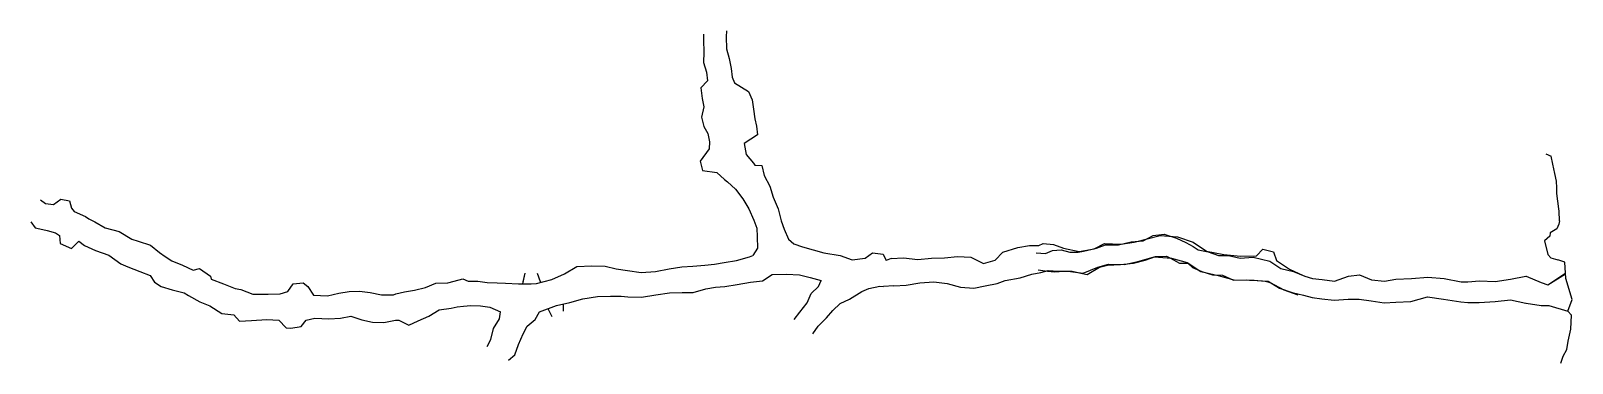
# Model space of a CAD drawing. Extents: x 9075 to 12914, y 9299 to 10364.
# Drawn here: x 11100.6 to 11422, y 9705.2 to 9774.4 of the extents above; entities that cross this region are included whole.
import ezdxf

# ---------------------------------------------------------------- set-up
doc = ezdxf.new("R2010")
doc.units = 0
doc.header["$MEASUREMENT"] = 0
for name, color, linetype in [('F-440-7134-E-SCR', 30, 'CONTINUOUS'), ('F-440-7138-W-SCR', 30, 'CONTINUOUS'), ('XC-440-7306-NE-SCR', 30, 'CONTINUOUS')]:
    doc.layers.add(name, color=color, linetype=linetype)

msp = doc.modelspace()

# ---------------------------------------------------------------- linework, layer by layer
at = {"layer": 'F-440-7134-E-SCR'}
for points in [[(11416.497, 9748.751, -394.825), (11417.591, 9748.289, -394.977)], [(11416.497, 9748.751, -398.425), (11417.591, 9748.289, -398.677)], [(11419.233, 9737.313, -398.524), (11418.788, 9740.481, -398.597), (11418.82, 9741.697, -398.524), (11418.724, 9743.097, -398.556), (11418.403, 9744.667, -398.593), (11417.927, 9746.619, -398.638), (11417.591, 9748.289, -398.677)], [(11419.233, 9737.313, -394.524), (11418.788, 9740.481, -394.597), (11418.82, 9741.697, -394.724), (11418.724, 9743.097, -394.656), (11418.403, 9744.667, -394.693), (11417.927, 9746.619, -395.038), (11417.591, 9748.289, -394.977)], [(11419.353, 9734.81, -398.48), (11419.257, 9736.817, -398.511), (11419.233, 9737.313, -398.524)], [(11419.353, 9734.81, -394.98), (11419.257, 9736.817, -394.811), (11419.233, 9737.313, -394.524)], [(11419.353, 9734.81, -398.48), (11419.179, 9734.105, -398.502), (11418.809, 9733.144, -398.579), (11417.408, 9732.341, -398.564), (11417.307, 9731.621, -398.546), (11416.23, 9730.662, -398.526), (11416.931, 9727.832, -398.452), (11417.537, 9727.11, -398.432), (11419.007, 9726.711, -398.417)], [(11419.353, 9734.81, -394.98), (11419.179, 9734.105, -395.002), (11418.809, 9733.144, -395.079), (11417.408, 9732.341, -395.064), (11417.307, 9731.621, -395.046), (11416.23, 9730.662, -395.026), (11416.931, 9727.832, -394.952), (11417.537, 9727.11, -394.932), (11419.007, 9726.711, -394.417)], [(11420.63, 9722.819, -398.392), (11420.434, 9726.176, -398.444), (11419.007, 9726.711, -398.417)], [(11420.63, 9722.819, -394.792), (11420.434, 9726.176, -394.644), (11419.007, 9726.711, -394.417)], [(11398.852, 9722.122, -393.677), (11400.227, 9722.085, -393.996), (11402.627, 9722.279, -394.059), (11405.926, 9722.172, -394.245), (11409.126, 9722.664, -394.028), (11412.326, 9723.257, -394.312), (11412.426, 9723.256, -394.314), (11415.522, 9721.949, -394.795)], [(11398.852, 9722.122, -397.677), (11400.227, 9722.085, -397.396), (11402.627, 9722.279, -397.559), (11405.926, 9722.172, -397.645), (11409.126, 9722.664, -397.828), (11412.326, 9723.257, -398.012), (11412.426, 9723.256, -398.014), (11415.522, 9721.949, -398.095)], [(11415.522, 9721.949, -394.795), (11416.941, 9721.461, -395.106), (11420.568, 9723.884, -394.745)], [(11415.522, 9721.949, -398.095), (11416.941, 9721.461, -398.306), (11420.602, 9723.794, -398.407)], [(11385.238, 9722.656, -398.049), (11388.463, 9722.812, -398.107), (11391.868, 9723.049, -397.93), (11395.263, 9722.787, -397.753), (11398.852, 9722.122, -397.677)], [(11385.238, 9722.656, -394.449), (11388.463, 9722.812, -394.307), (11391.868, 9723.049, -394.13), (11395.263, 9722.787, -393.753), (11398.852, 9722.122, -393.677)], [(11420.618, 9723.016, -398.263), (11420.581, 9723.009, -398.263)], [(11420.618, 9723.016, -394.066), (11420.581, 9723.009, -394.063)], [(11421.061, 9715.973, -398.094), (11421.986, 9718.397, -398.209), (11420.63, 9722.819, -398.392)], [(11421.061, 9715.973, -394.594), (11421.986, 9718.397, -394.409), (11420.63, 9722.819, -394.792)], [(11385.199, 9717.856, -398.049), (11388.375, 9718.012, -398.107), (11391.793, 9718.95, -397.93), (11395.185, 9718.488, -397.753), (11398.775, 9717.922, -397.677)], [(11385.199, 9717.856, -394.449), (11388.375, 9718.012, -394.307), (11391.793, 9718.95, -394.13), (11395.185, 9718.488, -393.753), (11398.775, 9717.922, -393.677)], [(11398.775, 9717.922, -393.677), (11400.217, 9717.785, -393.996), (11402.617, 9717.779, -394.059), (11405.916, 9717.972, -394.245), (11409.116, 9718.364, -394.028), (11412.313, 9717.657, -394.312), (11412.413, 9717.656, -394.314), (11415.511, 9717.149, -394.795)], [(11398.775, 9717.922, -397.677), (11400.217, 9717.785, -397.396), (11402.617, 9717.779, -397.559), (11405.916, 9717.972, -397.645), (11409.116, 9718.364, -397.828), (11412.313, 9717.657, -398.012), (11412.413, 9717.656, -398.014), (11415.511, 9717.149, -398.095)], [(11415.511, 9717.149, -398.095), (11417.114, 9717.165, -398.306), (11421.061, 9715.973, -398.094)], [(11415.511, 9717.149, -394.795), (11417.114, 9717.165, -395.106), (11421.061, 9715.973, -394.594)], [(11420.904, 9708.014, -398.553), (11421.152, 9709.702, -398.446), (11421.681, 9712.248, -398.335), (11421.88, 9715.169, -398.223), (11421.061, 9715.973, -398.094)], [(11420.904, 9708.014, -394.753), (11421.152, 9709.702, -394.546), (11421.681, 9712.248, -393.935), (11421.88, 9715.169, -394.923), (11421.061, 9715.973, -394.594)], [(11419.62, 9705.152, -395.182), (11419.62, 9705.152, -395.182), (11420.084, 9706.581, -395.338), (11420.904, 9708.014, -394.753)], [(11419.62, 9705.152, -398.782), (11419.62, 9705.152, -398.782), (11420.084, 9706.581, -398.738), (11420.904, 9708.014, -398.553)]]:
    msp.add_polyline3d(points, dxfattribs=at)
at = {"layer": 'F-440-7138-W-SCR'}
for points in [[(11102.559, 9739.204, -392.211), (11103.657, 9738.399, -391.038), (11105.323, 9738.218, -391.872), (11106.787, 9739.325, -392.091), (11108.597, 9738.973, -392.128), (11109.034, 9737.474, -392.249), (11109.607, 9736.788, -392.266), (11111.99, 9735.75, -392.42), (11112.644, 9735.247, -392.337), (11113.887, 9734.596, -392.066), (11116.059, 9733.323, -392.118), (11119.008, 9732.583, -391.581), (11121.598, 9731.019, -391.444)], [(11102.559, 9739.204, -396.011), (11103.657, 9738.399, -396.038), (11105.323, 9738.218, -395.972), (11106.787, 9739.325, -395.991), (11108.597, 9738.973, -396.128), (11109.034, 9737.474, -396.049), (11109.607, 9736.788, -396.066), (11111.99, 9735.75, -396.12), (11112.644, 9735.247, -396.137), (11113.887, 9734.596, -396.166), (11116.059, 9733.323, -396.218), (11119.008, 9732.583, -396.081), (11121.598, 9731.019, -396.044)], [(11100.562, 9734.62, -392.211), (11101.46, 9733.356, -391.038), (11103.046, 9732.992, -391.872), (11103.951, 9732.816, -392.091), (11105.681, 9732.281, -392.128), (11106.558, 9731.79, -392.249), (11106.692, 9730.095, -392.266), (11109.075, 9729.057, -392.42), (11110.607, 9730.571, -392.337), (11111.73, 9729.646, -392.066), (11114.022, 9728.647, -392.118), (11116.851, 9727.633, -391.581), (11119.362, 9725.885, -391.444)], [(11100.562, 9734.62, -396.011), (11101.46, 9733.356, -396.038), (11103.046, 9732.992, -395.972), (11103.951, 9732.816, -395.991), (11105.681, 9732.281, -396.128), (11106.558, 9731.79, -396.049), (11106.692, 9730.095, -396.066), (11109.075, 9729.057, -396.12), (11110.607, 9730.571, -396.137), (11111.73, 9729.646, -396.166), (11114.022, 9728.647, -396.218), (11116.851, 9727.633, -396.081), (11119.362, 9725.885, -396.044)], [(11121.598, 9731.019, -391.444), (11122.979, 9730.562, -390.9), (11125.551, 9729.721, -391.69), (11127.411, 9728.199, -391.666), (11128.591, 9727.389, -390.713), (11129.956, 9726.503, -390.966), (11132.174, 9725.591, -390.946), (11134.447, 9724.548, -391.429), (11135.768, 9724.87, -391.666), (11138.035, 9723.289, -391.856), (11138.167, 9722.683, -391.706)], [(11121.598, 9731.019, -396.044), (11122.979, 9730.562, -396), (11125.551, 9729.721, -396.09), (11127.411, 9728.199, -396.166), (11128.591, 9727.389, -396.213), (11129.956, 9726.503, -396.266), (11132.174, 9725.591, -396.246), (11134.447, 9724.548, -396.429), (11135.768, 9724.87, -396.466), (11138.035, 9723.289, -396.556), (11138.167, 9722.683, -396.906)], [(11259.662, 9730.03, -396.684), (11261.462, 9729.413, -397.027), (11263.706, 9728.774, -397.409), (11265.95, 9728.136, -397.59), (11269.308, 9727.581, -397.411), (11271.829, 9726.712, -397.203), (11274.576, 9727.026, -397.198), (11276.103, 9728.172, -397.248), (11278.279, 9727.842, -397.326), (11278.949, 9726.565, -397.354)], [(11259.662, 9730.03, -392.184), (11261.462, 9729.413, -392.727), (11263.706, 9728.774, -392.809), (11265.95, 9728.136, -391.29), (11269.308, 9727.581, -392.211), (11271.829, 9726.712, -393.203), (11274.576, 9727.026, -393.898), (11276.103, 9728.172, -393.748), (11278.279, 9727.842, -393.826), (11278.949, 9726.565, -393.754)], [(11296.621, 9727.232, -393.57), (11296.621, 9727.232, -393.57), (11299.217, 9725.949, -393.611), (11301.667, 9726.651, -393.165), (11303.238, 9728.285, -393.202), (11306.37, 9729.244, -393.072), (11308.845, 9729.647, -393.126), (11310.746, 9729.702, -393.067)], [(11296.621, 9727.232, -397.17), (11296.621, 9727.232, -397.17), (11299.217, 9725.949, -397.011), (11301.667, 9726.651, -397.065), (11303.238, 9728.285, -397.002), (11306.37, 9729.244, -397.272), (11308.845, 9729.647, -397.126), (11310.746, 9729.702, -397.067)], [(11310.746, 9729.702, -393.067), (11311.662, 9730.061, -393.299), (11313.836, 9729.856, -392.902), (11315.906, 9729.123, -393.205), (11319.191, 9728.413, -393.309), (11322.337, 9729, -393.713), (11324.47, 9730.11, -393.416), (11327.861, 9729.928, -393.221), (11330.632, 9730.343, -393.325)], [(11310.746, 9729.702, -397.067), (11311.662, 9730.061, -396.799), (11313.836, 9729.856, -397.102), (11315.906, 9729.123, -397.105), (11319.191, 9728.413, -397.309), (11322.337, 9729, -397.413), (11324.47, 9730.11, -397.416), (11327.861, 9729.928, -397.421), (11330.632, 9730.343, -397.425)], [(11318.973, 9728.288, -397.215), (11320.078, 9728.464, -397.381), (11322.822, 9729.103, -397.38), (11324.676, 9729.841, -397.422)], [(11318.973, 9728.288, -393.815), (11320.078, 9728.464, -393.881), (11322.822, 9729.103, -394.08), (11324.676, 9729.841, -394.222)], [(11324.676, 9729.841, -394.222), (11327.393, 9729.807, -394.229), (11330.04, 9730.469, -394.137), (11332.538, 9730.615, -394.144), (11334.639, 9731.726, -394.25), (11336.918, 9732.051, -394.356)], [(11324.676, 9729.841, -397.422), (11327.393, 9729.807, -397.329), (11330.04, 9730.469, -397.437), (11332.538, 9730.615, -397.344), (11334.639, 9731.726, -397.35), (11336.918, 9732.051, -397.256)], [(11330.632, 9730.343, -393.325), (11336.064, 9731.765, -393.323), (11339.717, 9731.457, -393.717), (11342.932, 9730.338, -393.517), (11345.737, 9728.504, -393.723), (11349.377, 9727.785, -393.814), (11352.811, 9727.435, -393.813), (11356.161, 9727.525, -393.619), (11357.49, 9728.916, -393.593), (11359.729, 9728.385, -393.525), (11360.351, 9726.546, -394.793), (11363.059, 9724.739, -394.701), (11365.904, 9723.413, -394.71)], [(11330.632, 9730.343, -397.425), (11336.064, 9731.765, -397.323), (11339.717, 9731.457, -397.317), (11342.932, 9730.338, -397.317), (11345.737, 9728.504, -397.623), (11349.377, 9727.785, -397.814), (11352.811, 9727.435, -397.913), (11356.161, 9727.525, -397.919), (11357.49, 9728.916, -397.993), (11359.729, 9728.385, -397.925), (11360.351, 9726.546, -397.893), (11363.059, 9724.739, -397.901), (11365.904, 9723.413, -397.71)], [(11336.918, 9732.051, -394.356), (11339.502, 9731.226, -394.346), (11341.421, 9730.322, -394.258), (11342.928, 9729.439, -394.568), (11343.987, 9728.8, -394.476), (11346.053, 9728.373, -394.588), (11348.221, 9727.601, -394.702), (11350.309, 9727.586, -394.613), (11352.758, 9727.042, -394.728), (11355.441, 9727.262, -394.343)], [(11336.918, 9732.051, -397.256), (11339.502, 9731.226, -397.346), (11341.421, 9730.322, -397.358), (11342.928, 9729.439, -397.368), (11343.987, 9728.8, -397.376), (11346.053, 9728.373, -397.688), (11348.221, 9727.601, -397.702), (11350.309, 9727.586, -397.813), (11352.758, 9727.042, -397.828), (11355.441, 9727.262, -397.743)], [(11238.587, 9725.38, -396.998), (11241.144, 9725.606, -396.473), (11243.138, 9725.777, -396.634), (11245.125, 9726.148, -396.795), (11247.712, 9726.539, -396.975), (11250.444, 9727.336, -397.059), (11251.11, 9727.562, -396.684), (11251.11, 9727.562, -396.684)], [(11238.587, 9725.38, -392.498), (11241.144, 9725.606, -392.873), (11243.138, 9725.777, -392.934), (11245.125, 9726.148, -392.895), (11247.712, 9726.539, -392.075), (11250.444, 9727.336, -392.359), (11251.11, 9727.562, -392.184), (11251.11, 9727.562, -392.184)], [(11279.972, 9726.952, -397.167), (11278.949, 9726.565, -397.354)], [(11279.972, 9726.952, -393.667), (11278.949, 9726.565, -393.754)], [(11279.972, 9726.952, -393.667), (11282.57, 9727.099, -393.368), (11285.514, 9726.777, -393.368), (11288.401, 9727.052, -393.369), (11291.108, 9727.109, -393.369), (11293.795, 9727.365, -393.47), (11296.621, 9727.232, -393.57)], [(11279.972, 9726.952, -397.167), (11282.57, 9727.099, -397.268), (11285.514, 9726.777, -397.268), (11288.401, 9727.052, -397.169), (11291.108, 9727.109, -397.169), (11293.795, 9727.365, -397.17), (11296.621, 9727.232, -397.17)], [(11310.23, 9728.146, -393.804), (11312.162, 9727.975, -393.706), (11313.592, 9728.65, -393.808), (11315.391, 9728.765, -393.81), (11317.261, 9728.284, -393.812), (11318.973, 9728.288, -393.815)], [(11310.23, 9728.146, -396.604), (11312.162, 9727.975, -396.806), (11313.592, 9728.65, -397.008), (11315.391, 9728.765, -397.01), (11317.261, 9728.284, -397.212), (11318.973, 9728.288, -397.215)], [(11311.211, 9724.021, -393.067), (11312.707, 9724.457, -393.299), (11314.863, 9724.351, -392.902), (11316.804, 9724.306, -393.205), (11320.035, 9723.891, -393.309), (11323.052, 9725.166, -393.713), (11325.277, 9725.784, -393.416), (11328.649, 9725.701, -393.221), (11331.383, 9726.313, -393.325)], [(11311.211, 9724.021, -397.067), (11312.707, 9724.457, -396.799), (11314.863, 9724.351, -397.102), (11316.804, 9724.306, -397.105), (11320.035, 9723.891, -397.309), (11323.052, 9725.166, -397.413), (11325.277, 9725.784, -397.416), (11328.649, 9725.701, -397.421), (11331.383, 9726.313, -397.425)], [(11325.098, 9725.561, -394.222), (11327.794, 9725.726, -394.229), (11330.481, 9725.991, -394.137), (11332.93, 9726.634, -394.144), (11335.071, 9727.347, -394.25), (11337.369, 9727.473, -394.356)], [(11325.098, 9725.561, -397.422), (11327.794, 9725.726, -397.329), (11330.481, 9725.991, -397.437), (11332.93, 9726.634, -397.344), (11335.071, 9727.347, -397.35), (11337.369, 9727.473, -397.256)], [(11331.383, 9726.313, -393.325), (11334.81, 9727.339, -393.323), (11338.463, 9727.031, -393.717), (11341.733, 9726.105, -393.517), (11344.538, 9724.271, -393.723), (11348.151, 9723.455, -393.814), (11351.42, 9722.528, -393.813), (11354.716, 9722.426, -393.619), (11355.663, 9722.47, -393.593), (11357.984, 9722.228, -393.525), (11359.042, 9721.928, -394.793), (11361.832, 9720.41, -394.701), (11364.759, 9719.373, -394.71)], [(11331.383, 9726.313, -397.425), (11334.81, 9727.339, -397.323), (11338.463, 9727.031, -397.317), (11341.733, 9726.105, -397.317), (11344.538, 9724.271, -397.623), (11348.151, 9723.455, -397.814), (11351.42, 9722.528, -397.913), (11354.716, 9722.426, -397.919), (11355.663, 9722.47, -397.993), (11357.984, 9722.228, -397.925), (11359.042, 9721.928, -397.893), (11361.832, 9720.41, -397.901), (11364.759, 9719.373, -397.71)], [(11337.369, 9727.473, -394.356), (11338.208, 9727.021, -394.346), (11340.097, 9726.021, -394.258), (11341.869, 9725.999, -394.568), (11342.84, 9725.072, -394.476), (11344.788, 9724.263, -394.588), (11346.986, 9723.587, -394.702), (11349.045, 9723.476, -394.613), (11351.346, 9722.454, -394.728), (11353.97, 9722.484, -394.343)], [(11337.369, 9727.473, -397.256), (11338.208, 9727.021, -397.346), (11340.097, 9726.021, -397.358), (11341.869, 9725.999, -397.368), (11342.84, 9725.072, -397.376), (11344.788, 9724.263, -397.688), (11346.986, 9723.587, -397.702), (11349.045, 9723.476, -397.813), (11351.346, 9722.454, -397.828), (11353.97, 9722.484, -397.743)], [(11355.441, 9727.262, -397.743), (11358.921, 9726.424, -397.761), (11361.215, 9724.857, -397.774), (11363.88, 9724.266, -397.789), (11366.217, 9723.298, -397.902)], [(11355.441, 9727.262, -394.343), (11358.921, 9726.424, -394.761), (11361.215, 9724.857, -394.774), (11363.88, 9724.266, -394.689), (11366.217, 9723.298, -394.502)], [(11119.362, 9725.885, -391.444), (11120.773, 9725.198, -390.9), (11123.307, 9724.264, -391.69), (11125.433, 9723.39, -391.666), (11126.385, 9722.025, -390.713), (11127.749, 9721.139, -390.966), (11130.044, 9720.412, -390.946), (11132.507, 9719.832, -391.429), (11133.448, 9719.229, -391.666), (11135.829, 9717.925, -391.856), (11137.899, 9717.09, -391.706)], [(11119.362, 9725.885, -396.044), (11120.773, 9725.198, -396), (11123.307, 9724.264, -396.09), (11125.433, 9723.39, -396.166), (11126.385, 9722.025, -396.213), (11127.749, 9721.139, -396.266), (11130.044, 9720.412, -396.246), (11132.507, 9719.832, -396.429), (11133.448, 9719.229, -396.466), (11135.829, 9717.925, -396.556), (11137.899, 9717.09, -396.906)], [(11203.582, 9723.924, -396.316), (11203.1, 9721.709, -396.471)], [(11203.582, 9723.924, -394.316), (11203.191, 9722.125, -394.142)], [(11205.983, 9721.727, -397.075), (11209.22, 9722.59, -397.095), (11211.848, 9723.783, -397.104), (11214.422, 9725.271, -397.113), (11217.543, 9725.437, -397.023), (11220.307, 9725.334, -396.932), (11222.633, 9724.845, -396.939)], [(11205.983, 9721.727, -392.575), (11209.22, 9722.59, -392.895), (11211.848, 9723.783, -393.004), (11214.422, 9725.271, -392.813), (11217.543, 9725.437, -392.323), (11220.307, 9725.334, -392.232), (11222.633, 9724.845, -391.939)], [(11206.182, 9723.937, -394.316), (11206.791, 9722.143, -394.142)], [(11206.182, 9723.937, -396.316), (11206.853, 9721.959, -396.455)], [(11222.633, 9724.845, -396.939), (11222.633, 9724.845, -396.939), (11224.999, 9724.488, -396.921), (11227.806, 9724.028, -396.957), (11230.802, 9724.27, -396.896), (11233.695, 9724.811, -396.934), (11236.289, 9725.248, -396.968), (11238.587, 9725.38, -396.998)], [(11222.633, 9724.845, -391.939), (11222.633, 9724.845, -391.939), (11224.999, 9724.488, -392.321), (11227.806, 9724.028, -392.757), (11230.802, 9724.27, -392.796), (11233.695, 9724.811, -392.734), (11236.289, 9725.248, -392.668), (11238.587, 9725.38, -392.498)], [(11238.664, 9719.881, -396.998), (11241.32, 9720.61, -396.473), (11243.308, 9720.98, -396.634), (11245.302, 9721.151, -396.795), (11247.888, 9721.542, -396.975), (11250.631, 9722.04, -397.059), (11253.161, 9722.329, -396.936), (11255.181, 9723.639, -396.727)], [(11238.664, 9719.881, -392.498), (11241.32, 9720.61, -392.873), (11243.308, 9720.98, -392.934), (11245.302, 9721.151, -392.895), (11247.888, 9721.542, -392.075), (11250.631, 9722.04, -392.359), (11253.161, 9722.329, -392.236), (11255.181, 9723.639, -392.327)], [(11255.181, 9723.639, -396.727), (11258.15, 9723.729, -396.932), (11260.844, 9723.545, -397.027), (11263.098, 9723.006, -397.409), (11265.342, 9722.368, -397.59)], [(11255.181, 9723.639, -392.327), (11258.15, 9723.729, -392.632), (11260.844, 9723.545, -392.727), (11263.098, 9723.006, -392.809), (11265.342, 9722.368, -391.29)], [(11297.237, 9720.761, -393.57), (11297.237, 9720.761, -393.57), (11299.6, 9721.264, -393.611), (11302.067, 9721.767, -393.165), (11303.72, 9722.404, -393.202), (11306.884, 9722.965, -393.072), (11309.334, 9723.667, -393.126), (11311.211, 9724.021, -393.067)], [(11297.237, 9720.761, -397.17), (11297.237, 9720.761, -397.17), (11299.6, 9721.264, -397.011), (11302.067, 9721.767, -397.065), (11303.72, 9722.404, -397.002), (11306.884, 9722.965, -397.272), (11309.334, 9723.667, -397.126), (11311.211, 9724.021, -397.067)], [(11310.659, 9724.572, -393.804), (11312.603, 9724.301, -393.706), (11314.128, 9724.182, -393.808), (11315.927, 9724.297, -393.81), (11317.738, 9724.313, -393.812), (11319.497, 9723.92, -393.815)], [(11310.659, 9724.572, -396.604), (11312.603, 9724.301, -396.806), (11314.128, 9724.182, -397.008), (11315.927, 9724.297, -397.01), (11317.738, 9724.313, -397.212), (11319.497, 9723.92, -397.215)], [(11319.497, 9723.92, -397.215), (11320.849, 9723.625, -397.381), (11323.451, 9725.153, -397.38), (11325.098, 9725.561, -397.422)], [(11319.497, 9723.92, -393.815), (11320.849, 9723.625, -393.881), (11323.451, 9725.153, -394.08), (11325.098, 9725.561, -394.222)], [(11366.217, 9723.298, -397.902), (11367.826, 9722.818, -397.848), (11369.823, 9722.59, -397.865), (11372.419, 9722.254, -397.887), (11375.334, 9723.314, -397.911), (11377.638, 9723.582, -397.93), (11380.123, 9722.547, -397.951), (11382.819, 9722.21, -397.974), (11385.238, 9722.656, -398.049)], [(11366.217, 9723.298, -394.502), (11367.826, 9722.818, -394.648), (11369.823, 9722.59, -394.765), (11372.419, 9722.254, -394.587), (11375.334, 9723.314, -394.811), (11377.638, 9723.582, -394.63), (11380.123, 9722.547, -394.351), (11382.819, 9722.21, -394.574), (11385.238, 9722.656, -394.449)], [(11138.167, 9722.683, -391.706), (11140.721, 9721.66, -391.905), (11143.18, 9720.741, -392.505), (11144.369, 9720.484, -392.604), (11146.828, 9719.565, -392.804), (11150.029, 9719.512, -393.003), (11152.535, 9719.592, -392.902), (11154.162, 9720.114, -392.802), (11155.238, 9721.665, -393.002), (11157.35, 9721.864, -392.801), (11158.315, 9721.117, -392.801), (11159.521, 9719.309, -392.792)], [(11138.167, 9722.683, -396.906), (11140.721, 9721.66, -396.805), (11143.18, 9720.741, -396.805), (11144.369, 9720.484, -396.804), (11146.828, 9719.565, -396.804), (11150.029, 9719.512, -396.803), (11152.535, 9719.592, -396.702), (11154.162, 9720.114, -396.702), (11155.238, 9721.665, -396.702), (11157.35, 9721.864, -396.801), (11158.315, 9721.117, -396.601), (11159.521, 9719.309, -396.792)], [(11164.806, 9719.717, -392.633), (11166.916, 9720.057, -392.267), (11169.117, 9720.13, -392.584), (11171.342, 9719.905, -392.6), (11173.69, 9719.388, -392.217), (11176.198, 9719.386, -392.336)], [(11164.806, 9719.717, -396.633), (11166.916, 9720.057, -396.567), (11169.117, 9720.13, -396.484), (11171.342, 9719.905, -396.5), (11173.69, 9719.388, -396.417), (11176.198, 9719.386, -396.536)], [(11176.198, 9719.386, -396.536), (11176.658, 9719.574, -396.558), (11178.52, 9720, -396.499), (11180.592, 9720.35, -396.444), (11182.839, 9720.923, -396.394), (11185.05, 9721.794, -396.243), (11187.556, 9721.895, -396.297), (11188.822, 9722.249, -396.225)], [(11176.198, 9719.386, -392.336), (11176.658, 9719.574, -391.958), (11178.52, 9720, -391.099), (11180.592, 9720.35, -391.744), (11182.839, 9720.923, -391.794), (11185.05, 9721.794, -392.243), (11187.556, 9721.895, -391.897), (11188.822, 9722.249, -390.625)], [(11188.822, 9722.249, -396.225), (11190.621, 9722.697, -396.449), (11191.781, 9722.245, -396.875)], [(11188.822, 9722.249, -390.625), (11190.621, 9722.697, -391.249), (11191.781, 9722.245, -392.475)], [(11191.781, 9722.245, -392.475), (11193.747, 9722.264, -392.475), (11195.691, 9721.98, -392.575), (11197.811, 9721.916, -392.475), (11199.534, 9721.808, -392.575), (11202.262, 9721.711, -392.375), (11204.879, 9721.704, -392.875), (11205.983, 9721.727, -392.575)], [(11191.781, 9722.245, -396.875), (11193.747, 9722.264, -396.775), (11195.691, 9721.98, -396.875), (11197.811, 9721.916, -396.875), (11199.534, 9721.808, -396.975), (11202.262, 9721.711, -397.075), (11204.879, 9721.704, -397.175), (11205.983, 9721.727, -397.075)], [(11223.679, 9719.14, -396.939), (11223.679, 9719.14, -396.939), (11225.077, 9718.989, -396.921), (11227.878, 9718.929, -396.957), (11230.871, 9719.371, -396.896), (11233.765, 9719.812, -396.934), (11236.365, 9719.848, -396.968), (11238.664, 9719.881, -396.998)], [(11223.679, 9719.14, -391.939), (11223.679, 9719.14, -391.939), (11225.077, 9718.989, -392.321), (11227.878, 9718.929, -392.757), (11230.871, 9719.371, -392.796), (11233.765, 9719.812, -392.734), (11236.365, 9719.848, -392.668), (11238.664, 9719.881, -392.498)], [(11259.743, 9714.241, -392.778), (11260.945, 9715.788, -392.901), (11262.476, 9717.758, -393.157), (11263.306, 9719.641, -392.982), (11264.829, 9721.112, -392.713), (11265.342, 9722.368, -391.29)], [(11259.743, 9714.241, -396.878), (11260.945, 9715.788, -397.001), (11262.476, 9717.758, -397.157), (11263.306, 9719.641, -397.182), (11264.829, 9721.112, -397.213), (11265.342, 9722.368, -397.59)], [(11263.612, 9711.234, -392.778), (11264.735, 9712.843, -392.901), (11266.503, 9714.629, -393.157), (11267.807, 9716.144, -392.982), (11269.33, 9717.614, -392.713), (11271.283, 9718.498, -392.531), (11273.842, 9720.064, -393.898)], [(11263.612, 9711.234, -396.878), (11264.735, 9712.843, -397.001), (11266.503, 9714.629, -397.157), (11267.807, 9716.144, -397.182), (11269.33, 9717.614, -397.213), (11271.283, 9718.498, -397.231), (11273.842, 9720.064, -397.198)], [(11273.842, 9720.064, -397.198), (11275.317, 9720.713, -397.248), (11277.577, 9721.179, -397.326), (11278.372, 9721.095, -397.354)], [(11273.842, 9720.064, -393.898), (11275.317, 9720.713, -393.748), (11277.577, 9721.179, -393.826), (11278.372, 9721.095, -393.754)], [(11280.513, 9721.277, -397.167), (11278.372, 9721.095, -397.354)], [(11280.513, 9721.277, -393.667), (11278.372, 9721.095, -393.754)], [(11280.513, 9721.277, -393.667), (11283.111, 9721.424, -393.368), (11285.979, 9721.899, -393.368), (11288.875, 9722.074, -393.369), (11291.62, 9721.733, -393.369), (11294.403, 9720.994, -393.47), (11297.237, 9720.761, -393.57)], [(11280.513, 9721.277, -397.167), (11283.111, 9721.424, -397.268), (11285.979, 9721.899, -397.268), (11288.875, 9722.074, -397.169), (11291.62, 9721.733, -397.169), (11294.403, 9720.994, -397.17), (11297.237, 9720.761, -397.17)], [(11353.97, 9722.484, -394.343), (11358.623, 9722.234, -394.761), (11360.924, 9720.767, -394.774), (11363.568, 9719.878, -394.689), (11365.933, 9719.308, -394.502)], [(11353.97, 9722.484, -397.743), (11358.623, 9722.234, -397.761), (11360.924, 9720.767, -397.774), (11363.568, 9719.878, -397.789), (11365.933, 9719.308, -397.902)], [(11137.899, 9717.09, -391.706), (11140.424, 9715.467, -391.905), (11142.916, 9715.247, -392.505), (11144.053, 9713.891, -392.604), (11146.564, 9714.071, -392.804), (11149.775, 9714.218, -393.003), (11152.272, 9714.098, -392.902), (11153.798, 9712.523, -392.802), (11154.797, 9712.475, -393.002), (11156.914, 9712.774, -392.801), (11157.98, 9714.125, -392.801), (11159.8, 9714.517, -392.792)], [(11137.899, 9717.09, -396.906), (11140.424, 9715.467, -396.805), (11142.916, 9715.247, -396.805), (11144.053, 9713.891, -396.804), (11146.564, 9714.071, -396.804), (11149.775, 9714.218, -396.803), (11152.272, 9714.098, -396.702), (11153.798, 9712.523, -396.702), (11154.797, 9712.475, -396.702), (11156.914, 9712.774, -396.801), (11157.98, 9714.125, -396.601), (11159.8, 9714.517, -396.792)], [(11159.521, 9719.309, -396.792), (11162.434, 9719.178, -396.759), (11164.806, 9719.717, -396.633)], [(11159.521, 9719.309, -392.792), (11162.434, 9719.178, -392.259), (11164.806, 9719.717, -392.633)], [(11176.616, 9714.103, -396.536), (11177.316, 9714.113, -396.558), (11179.358, 9713.05, -396.499), (11181.358, 9713.996, -396.444), (11183.557, 9714.967, -396.394), (11185.721, 9716.235, -396.243), (11188.19, 9716.633, -396.297), (11189.468, 9716.888, -396.225)], [(11176.616, 9714.103, -392.336), (11177.316, 9714.113, -391.958), (11179.358, 9713.05, -391.099), (11181.358, 9713.996, -391.744), (11183.557, 9714.967, -391.794), (11185.721, 9716.235, -392.243), (11188.19, 9716.633, -391.897), (11189.468, 9716.888, -390.625)], [(11189.468, 9716.888, -396.225), (11190.759, 9716.999, -396.449), (11192.35, 9717.177, -396.875)], [(11189.468, 9716.888, -390.625), (11190.759, 9716.999, -391.249), (11192.35, 9717.177, -392.475)], [(11192.35, 9717.177, -392.475), (11194.327, 9717.097, -392.475), (11196.271, 9716.812, -392.575), (11198.492, 9715.854, -392.475)], [(11192.35, 9717.177, -396.875), (11194.327, 9717.097, -396.775), (11196.271, 9716.812, -396.875), (11198.492, 9715.854, -396.875)], [(11206.642, 9715.864, -397.075), (11210.212, 9717.18, -397.095), (11212.948, 9717.783, -397.104), (11215.648, 9718.583, -397.113), (11218.715, 9719.043, -397.023), (11221.443, 9719.137, -396.932), (11223.679, 9719.14, -396.939)], [(11206.642, 9715.864, -392.575), (11210.212, 9717.18, -392.895), (11212.948, 9717.783, -393.004), (11215.648, 9718.583, -392.813), (11218.715, 9719.043, -392.323), (11221.443, 9719.137, -392.232), (11223.679, 9719.14, -391.939)], [(11211.565, 9717.478, -393.836), (11211.551, 9716.008, -393.917)], [(11211.565, 9717.478, -395.836), (11211.551, 9716.008, -395.917)], [(11365.933, 9719.308, -397.902), (11367.771, 9718.819, -397.848), (11369.768, 9718.591, -397.865), (11372.363, 9718.255, -397.887), (11375.267, 9718.514, -397.911), (11377.567, 9718.482, -397.93), (11380.062, 9718.148, -397.951), (11382.756, 9717.71, -397.974), (11385.199, 9717.856, -398.049)], [(11365.933, 9719.308, -394.502), (11367.771, 9718.819, -394.648), (11369.768, 9718.591, -394.765), (11372.363, 9718.255, -394.587), (11375.267, 9718.514, -394.811), (11377.567, 9718.482, -394.63), (11380.062, 9718.148, -394.351), (11382.756, 9717.71, -394.574), (11385.199, 9717.856, -394.449)], [(11159.8, 9714.517, -396.792), (11162.713, 9714.386, -396.759), (11165.108, 9714.526, -396.633)], [(11159.8, 9714.517, -392.792), (11162.713, 9714.386, -392.259), (11165.108, 9714.526, -392.633)], [(11165.108, 9714.526, -392.633), (11167.318, 9714.973, -392.267), (11169.59, 9714.149, -392.584), (11171.831, 9713.724, -392.6), (11174.147, 9713.607, -392.217), (11176.616, 9714.103, -392.336)], [(11165.108, 9714.526, -396.633), (11167.318, 9714.973, -396.567), (11169.59, 9714.149, -396.484), (11171.831, 9713.724, -396.5), (11174.147, 9713.607, -396.417), (11176.616, 9714.103, -396.536)], [(11195.714, 9708.656, -396.771), (11196.513, 9710.088, -396.716), (11197.025, 9712.372, -396.776), (11198.319, 9714.392, -396.842), (11198.492, 9715.854, -396.875)], [(11195.714, 9708.656, -392.971), (11196.513, 9710.088, -392.316), (11197.025, 9712.372, -391.776), (11198.319, 9714.392, -392.042), (11198.492, 9715.854, -392.475)], [(11200.176, 9705.797, -392.971), (11201.481, 9706.906, -392.316), (11202.246, 9709.027, -391.776), (11203.203, 9711.263, -392.042), (11204.09, 9712.832, -391.592), (11205.716, 9714.25, -392.875)], [(11200.176, 9705.797, -396.771), (11201.481, 9706.906, -396.716), (11202.246, 9709.027, -396.776), (11203.203, 9711.263, -396.842), (11204.09, 9712.832, -396.892), (11205.716, 9714.25, -397.175)], [(11205.716, 9714.25, -392.875), (11206.642, 9715.864, -392.575)], [(11205.716, 9714.25, -397.175), (11206.642, 9715.864, -397.075)], [(11208.406, 9716.514, -393.818), (11209.22, 9714.856, -393.917)], [(11208.406, 9716.514, -395.818), (11209.22, 9714.856, -395.917)]]:
    msp.add_polyline3d(points, dxfattribs=at)
at = {"layer": 'XC-440-7306-NE-SCR'}
for points in [[(11240.871, 9773.707, -393.337), (11240.849, 9772.491, -393.209), (11240.92, 9769.974, -392.452), (11240.833, 9767.839, -392.303), (11241.438, 9765.806, -391.755), (11241.703, 9764.026, -391.513), (11240.311, 9762.506, -391.183), (11240.535, 9760.315, -391.133), (11240.899, 9758.55, -389.191), (11240.401, 9756.455, -388.245), (11240.893, 9754.506, -388.999), (11241.721, 9753.012, -390.662), (11242.085, 9751.247, -391.021), (11241.994, 9749.819, -391.289), (11240.156, 9747.221, -391.336), (11240.647, 9745.272, -391.69), (11243.612, 9744.911, -391.449)], [(11240.871, 9773.707, -397.337), (11240.849, 9772.491, -397.309), (11240.92, 9769.974, -397.252), (11240.833, 9767.839, -397.003), (11241.438, 9765.806, -396.955), (11241.703, 9764.026, -396.813), (11240.311, 9762.506, -396.683), (11240.535, 9760.315, -396.633), (11240.899, 9758.55, -396.491), (11240.401, 9756.455, -396.445), (11240.893, 9754.506, -396.799), (11241.721, 9753.012, -396.562), (11242.085, 9751.247, -396.621), (11241.994, 9749.819, -396.589), (11240.156, 9747.221, -396.536), (11240.647, 9745.272, -396.59), (11243.612, 9744.911, -396.449)], [(11245.619, 9774.412, -393.337), (11245.597, 9773.196, -393.209), (11245.668, 9770.68, -392.452), (11246.174, 9768.632, -392.303), (11246.582, 9766.57, -391.755), (11246.846, 9764.791, -391.513), (11247.334, 9763.549, -391.183), (11250.229, 9761.756, -391.133), (11250.988, 9760.049, -389.191), (11251.282, 9758.071, -388.245), (11251.576, 9756.094, -388.999), (11251.91, 9754.526, -390.662), (11252.075, 9752.731, -391.021), (11249.313, 9750.906, -391.289), (11249.75, 9748.646, -391.336), (11251.231, 9746.845, -391.69)], [(11245.619, 9774.412, -397.337), (11245.597, 9773.196, -397.309), (11245.668, 9770.68, -397.252), (11246.174, 9768.632, -397.003), (11246.582, 9766.57, -396.955), (11246.846, 9764.791, -396.813), (11247.334, 9763.549, -396.683), (11250.229, 9761.756, -396.633), (11250.988, 9760.049, -396.491), (11251.282, 9758.071, -396.445), (11251.576, 9756.094, -396.799), (11251.91, 9754.526, -396.562), (11252.075, 9752.731, -396.621), (11249.313, 9750.906, -396.589), (11249.75, 9748.646, -396.536), (11251.231, 9746.845, -396.59)], [(11251.231, 9746.845, -396.59), (11251.525, 9746.403, -396.388), (11252.999, 9746.32, -396.402)], [(11251.231, 9746.845, -391.69), (11251.525, 9746.403, -391.888), (11252.999, 9746.32, -392.002)], [(11252.999, 9746.32, -396.402), (11253.455, 9744.236, -396.557), (11254.703, 9742.061, -396.501), (11255.365, 9739.72, -396.444), (11256.384, 9737.327, -396.49)], [(11252.999, 9746.32, -392.002), (11253.455, 9744.236, -392.257), (11254.703, 9742.061, -392.101), (11255.365, 9739.72, -390.844), (11256.384, 9737.327, -391.39)], [(11243.612, 9744.911, -396.449), (11245.184, 9743.439, -396.388), (11245.843, 9742.974, -396.402)], [(11243.612, 9744.911, -391.449), (11245.184, 9743.439, -391.888), (11245.843, 9742.974, -392.002)], [(11245.843, 9742.974, -396.402), (11247.487, 9741.419, -396.557), (11249.006, 9739.372, -396.501), (11250.301, 9737.33, -396.444), (11251.32, 9734.937, -396.49)], [(11245.843, 9742.974, -392.002), (11247.487, 9741.419, -392.257), (11249.006, 9739.372, -392.101), (11250.301, 9737.33, -390.844), (11251.32, 9734.937, -391.39)], [(11256.384, 9737.327, -396.49), (11257.041, 9734.782, -396.51), (11257.636, 9733.083, -396.403), (11258.561, 9730.959, -396.722), (11259.662, 9730.03, -396.684)], [(11256.384, 9737.327, -391.39), (11257.041, 9734.782, -391.41), (11257.636, 9733.083, -391.203), (11258.561, 9730.959, -391.622), (11259.662, 9730.03, -392.184)], [(11251.32, 9734.937, -396.49), (11251.949, 9733.313, -396.51), (11252.063, 9731.475, -396.403), (11252.123, 9729.102, -396.722), (11251.11, 9727.562, -396.684)], [(11251.32, 9734.937, -391.39), (11251.949, 9733.313, -391.41), (11252.063, 9731.475, -391.203), (11252.123, 9729.102, -391.622), (11251.11, 9727.562, -392.184)]]:
    msp.add_polyline3d(points, dxfattribs=at)

doc.saveas('drawing.dxf')
